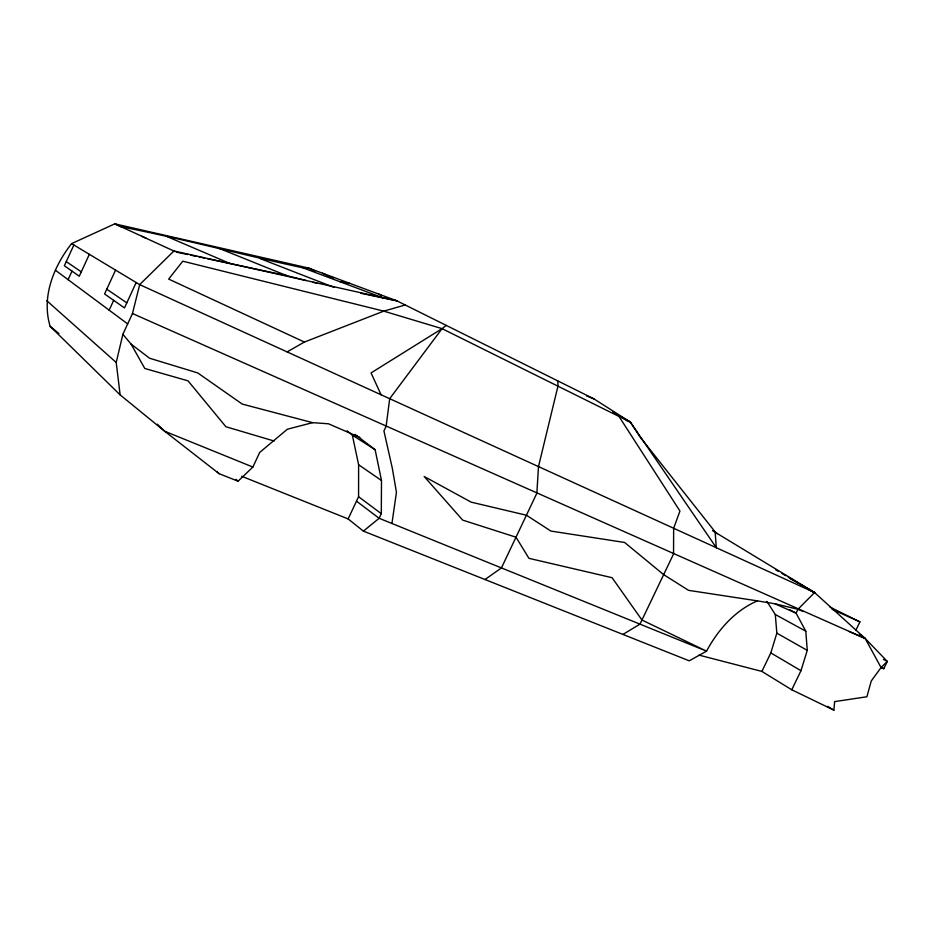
<?xml version="1.0" encoding="UTF-8"?>
<svg xmlns="http://www.w3.org/2000/svg" width="934" height="934" viewBox="0 0 934 934"><rect width="100%" height="100%" fill="white"/><g stroke="black" fill="none" stroke-linecap="round" stroke-linejoin="round"><path stroke-width="1.4" d="M803.065 611.455L797.986 609.272L774.811 603.749L757.427 600.877C734.976 610.474 717.907 629.96 706.536 651.15L689.234 660.828L363.396 531.119L348.148 518.93L358.574 496.725L358.609 464.747L352.328 435.081L347.016 430.819M363.396 531.119L379.134 518.288L381.305 513.665L381.492 480.496L375.129 449.733L355.095 434.403M699.029 655.119L761.899 671.418L791.763 689.782L833.875 710.155L834.634 701.609L866.892 696.764L871.247 681.003L881.054 667.553L887.3 661.424L865.199 638.494L814.576 592.553L712.502 530.64M391.941 523.484L396.448 492.335L392.338 468.366L383.932 430.948L386.139 426.254L389.676 398.701L442.051 328.651L446.265 325.406M359.788 437.404L328.499 423.791L312.598 422.658L287.368 429.22L259.687 452.453L252.88 467.047L238.042 481.22L219.093 473.666L164.664 431.239L120.136 394.884L50.121 326.328C41.329 296.895 53.483 266.809 71.591 243.622L114.8 223.845L308.769 268.105L396.857 300.818L593.919 398.876L630.38 422.121L716.331 547.733L715.105 531.843L640.129 437.089L630.38 422.121L619.114 415.548M120.136 394.884L116.213 362.485L122.879 334.302L132.465 313.52L139.68 284.637L173.934 250.966L396.857 300.818L360.886 293.299M761.899 671.418L770.819 652.913L776.843 633.147L775.29 614.49L766.907 601.426M791.763 689.782L800.975 670.705L807.256 650.368L805.797 631.209L796.107 613.171L789.755 609.762M73.879 245L64.353 265.758L79.273 276.231L89.349 254.317M68.089 279.663L72 271.129M115.559 270.101L104.573 293.965L124.467 307.916L136.177 282.535M109.161 310.17L113.691 300.351M855.754 630.462L859.91 621.869L829.999 607.1M859.397 634.139L865.199 638.494L881.054 667.553L883.762 668.721L887.3 661.424L883.482 659.392M788.261 577.165L814.576 592.553L797.986 609.272L796.107 613.171L774.811 603.749M484.991 579.524L501.441 567.919L536.852 493.222L538.486 466.591L557.983 386.069L557.82 380.909M626.364 420.463L630.38 422.121L442.051 328.651L371.055 372.923L381.084 394.778M622.92 634.431L639.988 624.145L673.542 553.979L673.648 528.259L679.952 511.038L618.845 416.214M287.1 351.896L304.414 342.054L383.769 311.139L405.228 304.986M175.067 251.561L114.8 223.845L120.871 226.693C181.932 238.707 242.058 254.737 302.873 267.813L308.769 268.105L314.933 271.152M340.209 281.823L349.328 283.165M757.427 600.877L688.556 590.346L663.665 574.644L624.612 542.467L550.92 531.072L526.426 515.229L471.168 502.142L424.153 476.48L462.68 520.11L516.012 537.202L528.924 558.322L612.074 577.702L641.962 620.024L706.536 651.15L379.134 518.288L356.484 501.161M176.363 252.157L187.641 254.538M190.454 255.134L196.093 256.325M198.907 256.92L204.534 258.111M207.36 258.706L286.575 275.588L306.118 280.527M313.1 282.29L317.291 283.352M312.598 422.658L242.233 404.072L197.728 372.923L149.545 358.224L131.04 344.062L122.879 334.302M274.059 441.011L225.9 426.733L188.038 380.85L144.805 368.475L131.04 344.062M442.051 328.651L383.769 311.139L182.795 261.193L168.669 279.079L304.414 342.054M302.873 267.813L383.5 298.063M260.317 258.66L334.092 287.415M241.743 476.305L348.148 518.93M586.517 395.888L593.919 398.876M217.237 247.615L286.575 275.588M252.88 467.047L164.664 431.239L157.344 424.223M167.548 236.781L229.892 263.47M849.204 631.512L865.199 638.494L132.465 313.52M832.147 609.318L859.91 621.869M800.8 584.649L814.576 592.553L139.68 284.637L71.591 243.622M332.994 278.028L327.764 275.635L332.983 278.134M322.545 273.23L326.456 275.028M141.851 236.255L146.428 238.427M808.073 589.272L814.576 592.553M881.194 667.331L883.762 668.721M775.29 614.49L805.797 631.209M776.843 633.147L807.256 650.368M789.545 578.181L798.301 583.213M612.856 411.906L616.615 414.101M775.734 569.833L778.232 571.293M781.991 573.499L785.751 575.694M378.971 294.175L381.329 295.564M770.819 652.913L800.975 670.705M827.676 706.384L833.875 710.155M352.328 435.081L375.129 449.733M66.256 261.613L81.293 271.841M106.768 289.19L126.814 302.838M358.609 464.747L381.492 480.496M55.503 270.311L127.678 323.911M358.574 496.725L381.305 513.665M50.121 326.328L58.877 333.52M46.7 300.631L116.213 362.485M715.105 531.843L717.23 533.781M235.963 479.317L238.042 481.22M216.98 471.693L219.093 473.666"/></g></svg>
